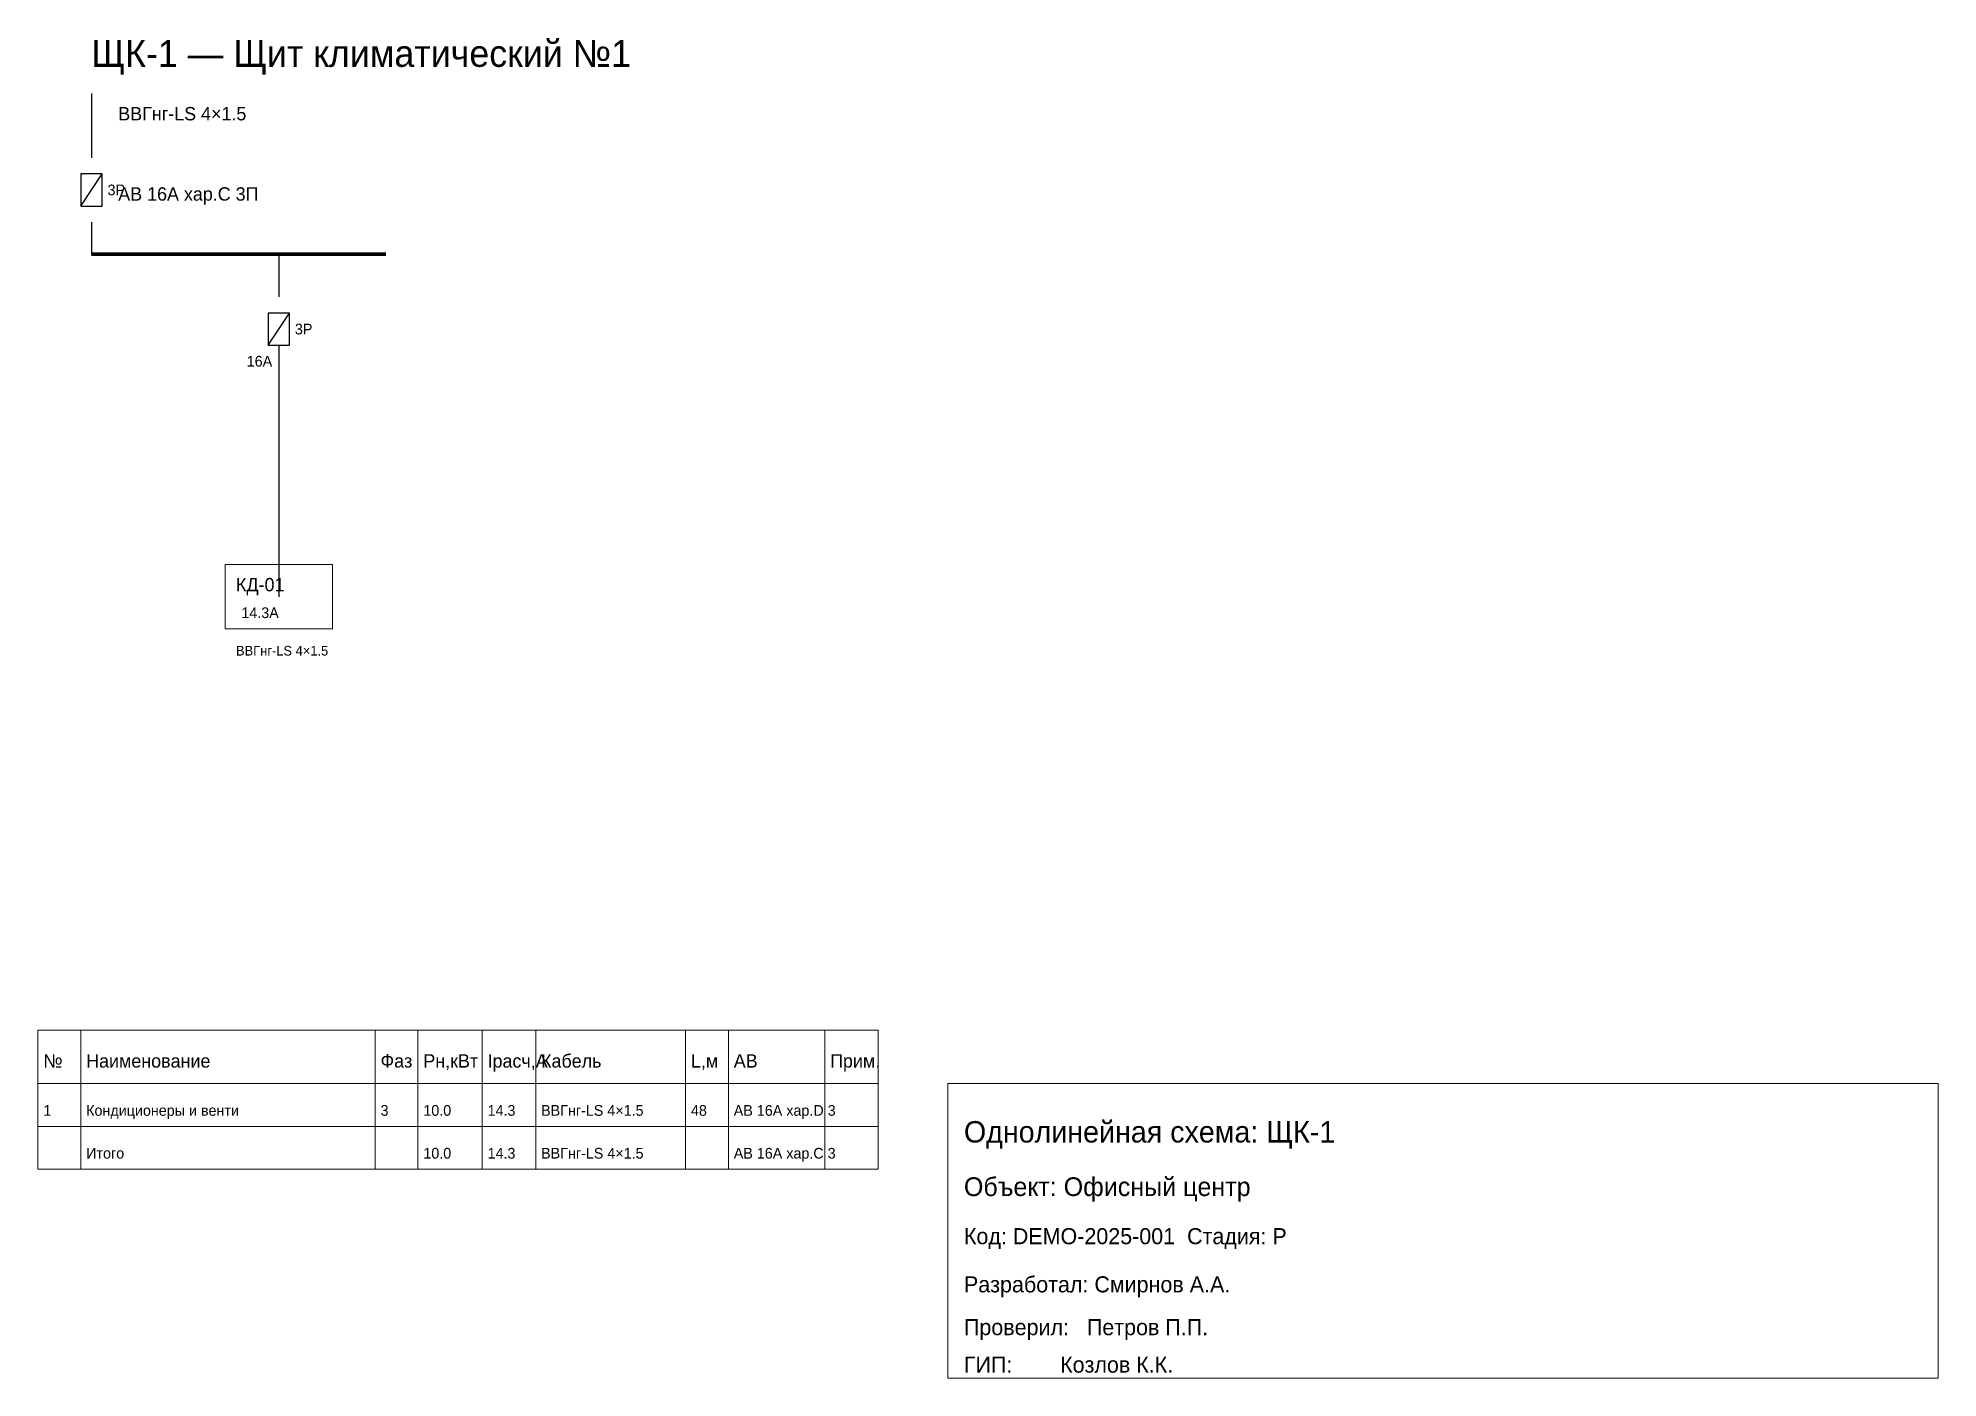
# Model space of a CAD drawing. Header units: millimetres. Extents: x 10 to 365, y -80 to 170.
import ezdxf

# ---------------------------------------------------------------- set-up
doc = ezdxf.new("R2010")
doc.units = ezdxf.units.MM
for name, color, linetype, lineweight in [('BREAKER', 2, 'Continuous', 25), ('BUS', 5, 'Continuous', 70), ('EQUIP', 3, 'Continuous', 18), ('TABLE', 7, 'Continuous', 13), ('TEXT', 7, 'Continuous', 13), ('WIRE', 7, 'Continuous', 25)]:
    doc.layers.add(name, color=color, linetype=linetype, lineweight=lineweight)

msp = doc.modelspace()

# ---------------------------------------------------------------- linework, layer by layer
at = {"layer": 'BREAKER'}
for p, q in [((18, 139), (22, 145)), ((53, 113), (57, 119))]:
    msp.add_line(p, q, dxfattribs=at)
for points in [[(18, 139), (22, 139), (22, 145), (18, 145)], [(53, 113), (57, 113), (57, 119), (53, 119)]]:
    msp.add_lwpolyline(points, close=True, dxfattribs=at)
at = {"layer": 'BUS'}
msp.add_line((20, 130), (75, 130), dxfattribs=at)
at = {"layer": 'EQUIP'}
msp.add_lwpolyline([(45, 60), (65, 60), (65, 72), (45, 72)], close=True, dxfattribs=at)
at = {"layer": 'TABLE'}
for points in [[(10, -25), (18, -25), (18, -15), (10, -15)], [(18, -25), (73, -25), (73, -15), (18, -15)], [(73, -25), (81, -25), (81, -15), (73, -15)], [(81, -25), (93, -25), (93, -15), (81, -15)], [(93, -25), (103, -25), (103, -15), (93, -15)], [(103, -25), (131, -25), (131, -15), (103, -15)], [(131, -25), (139, -25), (139, -15), (131, -15)], [(139, -25), (157, -25), (157, -15), (139, -15)], [(157, -25), (167, -25), (167, -15), (157, -15)], [(10, -33), (18, -33), (18, -25), (10, -25)], [(18, -33), (73, -33), (73, -25), (18, -25)], [(73, -33), (81, -33), (81, -25), (73, -25)], [(81, -33), (93, -33), (93, -25), (81, -25)], [(93, -33), (103, -33), (103, -25), (93, -25)], [(103, -33), (131, -33), (131, -25), (103, -25)], [(131, -33), (139, -33), (139, -25), (131, -25)], [(139, -33), (157, -33), (157, -25), (139, -25)], [(157, -33), (167, -33), (167, -25), (157, -25)], [(180, -80), (365, -80), (365, -25), (180, -25)], [(10, -41), (18, -41), (18, -33), (10, -33)], [(18, -41), (73, -41), (73, -33), (18, -33)], [(73, -41), (81, -41), (81, -33), (73, -33)], [(81, -41), (93, -41), (93, -33), (81, -33)], [(93, -41), (103, -41), (103, -33), (93, -33)], [(103, -41), (131, -41), (131, -33), (103, -33)], [(131, -41), (139, -41), (139, -33), (131, -33)], [(139, -41), (157, -41), (157, -33), (139, -33)], [(157, -41), (167, -41), (167, -33), (157, -33)]]:
    msp.add_lwpolyline(points, close=True, dxfattribs=at)
at = {"layer": 'WIRE'}
for p, q in [((20, 160), (20, 148)), ((20, 136), (20, 130)), ((55, 130), (55, 122)), ((55, 113), (55, 66))]:
    msp.add_line(p, q, dxfattribs=at)

# ---------------------------------------------------------------- texts
at = {"layer": 'TABLE'}
for s, height, p in [('№', 2.5, (11, -22)), ('Наименование', 2.5, (19, -22)), ('Фаз', 2.5, (74, -22)), ('Pн,кВт', 2.5, (82, -22)), ('Iрасч,А', 2.5, (94, -22)), ('Кабель', 2.5, (104, -22)), ('L,м', 2.5, (132, -22)), ('АВ', 2.5, (140, -22)), ('Прим.', 2.5, (158, -22)), ('1', 2, (11, -31)), ('Кондиционеры и венти', 2, (19, -31)), ('3', 2, (74, -31)), ('10.0', 2, (82, -31)), ('14.3', 2, (94, -31)), ('ВВГнг-LS 4×1.5', 2, (104, -31)), ('48', 2, (132, -31)), ('АВ 16А хар.D 3', 2, (140, -31)), ('Итого', 2, (19, -39)), ('10.0', 2, (82, -39)), ('14.3', 2, (94, -39)), ('ВВГнг-LS 4×1.5', 2, (104, -39)), ('АВ 16А хар.C 3', 2, (140, -39))]:
    msp.add_text(s, height=height, dxfattribs=at).set_placement(p)
at = {"layer": 'TEXT'}
for s, height, p in [('ЩК-1 — Щит климатический №1', 5, (20, 165)), ('ВВГнг-LS 4×1.5', 2.5, (25, 155)), ('3P', 2, (23, 141)), ('АВ 16А хар.C 3П', 2.5, (25, 140)), ('3P', 2, (58, 115)), ('16А', 2, (49, 109)), ('КД-01', 2.5, (47, 67)), ('14.3А', 2, (48, 62)), ('ВВГнг-LS 4×1.5', 1.8, (47, 55)), ('Однолинейная схема: ЩК-1', 4, (183, -36)), ('Объект: Офисный центр', 3.5, (183, -46)), ('Код: DEMO-2025-001  Стадия: Р', 3, (183, -55)), ('Разработал: Смирнов А.А.', 3, (183, -64)), ('Проверил:   Петров П.П.', 3, (183, -72)), ('ГИП:        Козлов К.К.', 3, (183, -79))]:
    msp.add_text(s, height=height, dxfattribs=at).set_placement(p)

doc.saveas('drawing.dxf')
